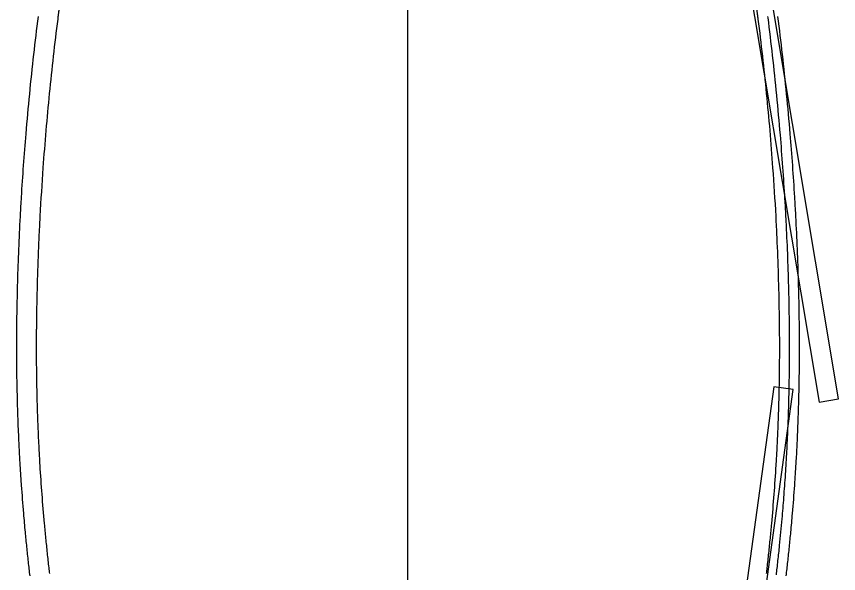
# Model space of a CAD drawing. Header units: millimetres. Extents: x -2789 to 12250, y -4440 to 7168.
# Drawn here: x 3094 to 4962, y -2434 to -1167 of the extents above; entities that cross this region are included whole.
import ezdxf

# ---------------------------------------------------------------- set-up
doc = ezdxf.new("R2010")
doc.units = ezdxf.units.MM
doc.header["$MEASUREMENT"] = 0

msp = doc.modelspace()

# ---------------------------------------------------------------- linework, layer by layer
msp.add_line((3983.10841, -4440.28565), (3983.10841, 1371.62064))
at = {"color": 7, "linetype": 'Continuous', "lineweight": 25}
for p, q in [((3187.99283, -1169.96701), (3187.58138, -1173.17235)), ((4778.224, -1169.96701), (4778.63544, -1173.17235)), ((4800.54089, -1167.10236), (4800.95234, -1170.3077))]:
    msp.add_line(p, q, dxfattribs=at)
for points in [[(4708.10451, -791.20894), (4917.43213, -2043.83895), (4961.81666, -2036.42183), (4752.48903, -783.79182)], [(4814.46637, -2009.37118), (4641.63241, -3267.55576), (4686.21376, -3273.6798), (4859.04771, -2015.49522)]]:
    msp.add_lwpolyline(points, close=True)
for points, knots in [([(3254.27868, -808.00662), (3252.9011, -813.89206), (3249.42349, -828.89363), (3243.97816, -852.97961), (3238.04281, -880.08785), (3230.4643, -915.89401), (3221.62324, -959.99103), (3213.58201, -1003.42726), (3207.61414, -1037.85386), (3204.08256, -1059.2089), (3201.36442, -1076.27173), (3199.36909, -1089.12455), (3197.4199, -1102.01451), (3195.5157, -1114.94954), (3193.65832, -1127.91656), (3192.15263, -1138.72555), (3190.97145, -1147.39067), (3190.02779, -1154.43275), (3189.2026, -1160.68228), (3188.52061, -1165.89959), (3188.1672, -1168.62049), (3187.99283, -1169.96701)], [0.78679507871, 0.78679507871, 0.78679507871, 0.78679507871, 0.79686921433, 0.81249389006, 0.82811856578, 0.84374324151, 0.87499259295, 0.9062419444, 0.92186662012, 0.93749129585, 0.94530363371, 0.95311597157, 0.96092830943, 0.96874064729, 0.97655298516, 0.98436532302, 0.98827149195, 0.99217766088, 0.99608382981, 0.99803691428, 0.99998999874, 0.99998999874, 0.99998999874, 0.99998999874]), ([(4711.93815, -808.00662), (4713.31572, -813.89206), (4716.79334, -828.89363), (4722.23866, -852.97961), (4728.17401, -880.08785), (4735.75252, -915.89401), (4744.59359, -959.99103), (4752.63481, -1003.42726), (4758.60269, -1037.85386), (4762.13427, -1059.2089), (4764.8524, -1076.27173), (4766.84774, -1089.12455), (4768.79692, -1102.01451), (4770.70113, -1114.94954), (4772.5585, -1127.91656), (4774.0642, -1138.72555), (4775.24538, -1147.39067), (4776.18904, -1154.43275), (4777.01423, -1160.68228), (4777.69622, -1165.89959), (4778.04963, -1168.62049), (4778.224, -1169.96701)], [0.78679507871, 0.78679507871, 0.78679507871, 0.78679507871, 0.79686921433, 0.81249389006, 0.82811856578, 0.84374324151, 0.87499259295, 0.9062419444, 0.92186662012, 0.93749129585, 0.94530363371, 0.95311597157, 0.96092830943, 0.96874064729, 0.97655298516, 0.98436532302, 0.98827149195, 0.99217766088, 0.99608382981, 0.99803691428, 0.99998999874, 0.99998999874, 0.99998999874, 0.99998999874]), ([(3187.58138, -1173.17235), (3183.98625, -1201.25759), (3177.2529, -1257.47249), (3168.36511, -1342.0187), (3160.5758, -1426.69601), (3153.27813, -1519.61943), (3149.21744, -1584.33663), (3147.26035, -1620.80662)], [-0.00000000049, -0.00000000049, -0.00000000049, -0.00000000049, 0.12506423712, 0.25012847473, 0.37519271234, 0.50025694995, 0.66157441955, 0.66157441955, 0.66157441955, 0.66157441955]), ([(4778.63544, -1173.17235), (4782.23057, -1201.25759), (4788.96392, -1257.47249), (4797.85171, -1342.0187), (4805.64103, -1426.69601), (4812.93869, -1519.61943), (4816.99938, -1584.33663), (4818.95647, -1620.80662)], [-0.00000000049, -0.00000000049, -0.00000000049, -0.00000000049, 0.12506423712, 0.25012847473, 0.37519271234, 0.50025694995, 0.66157441955, 0.66157441955, 0.66157441955, 0.66157441955]), ([(3146.57677, -1633.80662), (3145.76578, -1649.55309), (3142.32546, -1721.86641), (3140.19814, -1794.24495), (3139.38395, -1850.8672)], [0.68074107406, 0.68074107406, 0.68074107406, 0.68074107406, 0.75038542516, 1.00051390038, 1.00051390038, 1.00051390038, 1.00051390038]), ([(4819.64006, -1633.80662), (4820.45105, -1649.55309), (4823.89136, -1721.86641), (4826.01869, -1794.24495), (4826.83288, -1850.8672)], [0.68074107406, 0.68074107406, 0.68074107406, 0.68074107406, 0.75038542516, 1.00051390038, 1.00051390038, 1.00051390038, 1.00051390038]), ([(3139.38395, -1850.8672), (3139.37213, -1851.7268), (3139.34872, -1853.45392), (3139.30403, -1856.84491), (3139.25158, -1861.00859), (3139.19428, -1865.87176), (3139.12537, -1872.18001), (3139.05301, -1879.7535), (3138.96848, -1891.07022), (3138.90081, -1905.21359), (3138.88066, -1922.14178), (3138.92152, -1939.03065), (3139.02344, -1955.87402), (3139.18639, -1972.67357), (3139.48503, -1995.01385), (3140.01089, -2022.82934), (3140.88581, -2056.02917), (3142.00505, -2089.06002), (3143.36666, -2121.88579), (3144.97763, -2154.64116), (3147.4703, -2198.4546), (3151.22754, -2253.39178), (3155.84794, -2308.68195), (3160.07275, -2353.28425), (3162.93028, -2381.27808), (3165.3516, -2403.78808), (3167.08074, -2419.35051), (3168.21306, -2429.25417), (3168.71693, -2433.60662)], [0.00000335236, 0.00000335236, 0.00000335236, 0.00000335236, 0.00097991123, 0.0019564701, 0.00390958783, 0.00586270557, 0.00781582331, 0.01172205879, 0.01562829426, 0.02344076521, 0.03125323617, 0.03906570712, 0.04687817807, 0.05469064902, 0.06250311997, 0.07812806188, 0.09375300378, 0.10937794569, 0.12500288759, 0.1406278295, 0.1562527714, 0.18750265521, 0.21875253902, 0.23437748092, 0.25000242282, 0.25781489378, 0.26562736473, 0.27178794553, 0.27178794553, 0.27178794553, 0.27178794553]), ([(4826.83288, -1850.8672), (4826.84469, -1851.7268), (4826.86811, -1853.45392), (4826.9128, -1856.84491), (4826.96525, -1861.00859), (4827.02255, -1865.87176), (4827.09145, -1872.18001), (4827.16381, -1879.7535), (4827.24834, -1891.07022), (4827.31601, -1905.21359), (4827.33617, -1922.14178), (4827.2953, -1939.03065), (4827.19339, -1955.87402), (4827.03043, -1972.67357), (4826.73179, -1995.01385), (4826.20593, -2022.82934), (4825.33102, -2056.02917), (4824.21178, -2089.06002), (4822.85016, -2121.88579), (4821.23919, -2154.64116), (4818.74652, -2198.4546), (4814.98928, -2253.39178), (4810.36888, -2308.68195), (4806.14408, -2353.28425), (4803.28654, -2381.27808), (4800.86522, -2403.78808), (4799.13608, -2419.35051), (4798.00377, -2429.25417), (4797.4999, -2433.60662)], [0.00000335236, 0.00000335236, 0.00000335236, 0.00000335236, 0.00097991123, 0.0019564701, 0.00390958783, 0.00586270557, 0.00781582331, 0.01172205879, 0.01562829426, 0.02344076521, 0.03125323617, 0.03906570712, 0.04687817807, 0.05469064902, 0.06250311997, 0.07812806188, 0.09375300378, 0.10937794569, 0.12500288759, 0.1406278295, 0.1562527714, 0.18750265521, 0.21875253902, 0.23437748092, 0.25000242282, 0.25781489378, 0.26562736473, 0.27178794553, 0.27178794553, 0.27178794553, 0.27178794553])]:
    msp.add_open_spline(points, degree=3, knots=knots, dxfattribs=at)
at = {"color": 7, "linetype": 'Continuous'}
for points, knots in [([(3142.94559, -1167.45863), (3139.27866, -1196.10483), (3135.84902, -1224.76101), (3129.25688, -1283.47471), (3126.11446, -1313.53476), (3120.24212, -1373.6851), (3117.51288, -1403.78661), (3110.99418, -1481.83762), (3107.53404, -1529.80793), (3103.82251, -1591.33271), (3103.0512, -1604.86275), (3102.32501, -1618.39525)], [-0.00000000049, -0.00000000049, -0.00000000049, -0.00000000049, 0.12647639517, 0.12647639517, 0.25891059362, 0.25891059362, 0.39134479206, 0.39134479206, 0.60215798006, 0.60215798006, 0.66157441955, 0.66157441955, 0.66157441955, 0.66157441955]), ([(4800.95334, -1170.31549), (4804.60708, -1198.85867), (4808.02505, -1227.41821), (4814.60403, -1286.01983), (4817.74395, -1316.06492), (4823.61109, -1376.19384), (4826.33701, -1406.28325), (4832.90979, -1485.07312), (4836.40835, -1533.79258), (4840.06022, -1594.89012), (4840.76107, -1607.24458), (4841.42414, -1619.60094)], [-0.00000000049, -0.00000000049, -0.00000000049, -0.00000000049, 0.12656017634, 0.12656017634, 0.25940138893, 0.25940138893, 0.39224260153, 0.39224260153, 0.60712108374, 0.60712108374, 0.66157441955, 0.66157441955, 0.66157441955, 0.66157441955]), ([(4823.27123, -1167.45863), (4826.93816, -1196.10483), (4830.3678, -1224.76101), (4836.95994, -1283.47471), (4840.10236, -1313.53476), (4845.9747, -1373.6851), (4848.70394, -1403.78661), (4855.22265, -1481.83762), (4858.68278, -1529.80793), (4862.39431, -1591.33271), (4863.16562, -1604.86275), (4863.89182, -1618.39525)], [-0.00000000049, -0.00000000049, -0.00000000049, -0.00000000049, 0.12647639517, 0.12647639517, 0.25891059362, 0.25891059362, 0.39134479206, 0.39134479206, 0.60215798006, 0.60215798006, 0.66157441955, 0.66157441955, 0.66157441955, 0.66157441955]), ([(3101.63633, -1631.49205), (3099.09568, -1680.8222), (3097.15396, -1730.18982), (3095.21164, -1803.1254), (3094.72722, -1826.67113), (3094.3886, -1850.2202)], [0.68074107406, 0.68074107406, 0.68074107406, 0.68074107406, 0.89730656769, 0.89730656769, 1.00051390038, 1.00051390038, 1.00051390038, 1.00051390038]), ([(4842.11027, -1632.64933), (4844.64569, -1681.87776), (4846.58227, -1731.141), (4848.51407, -1803.79542), (4848.99443, -1827.16842), (4849.33055, -1850.5437)], [0.68074107406, 0.68074107406, 0.68074107406, 0.68074107406, 0.89766260776, 0.89766260776, 1.00051390038, 1.00051390038, 1.00051390038, 1.00051390038]), ([(4864.58049, -1631.49205), (4867.12115, -1680.8222), (4869.06286, -1730.18982), (4871.00518, -1803.1254), (4871.48961, -1826.67113), (4871.82823, -1850.2202)], [0.68074107406, 0.68074107406, 0.68074107406, 0.68074107406, 0.89730656769, 0.89730656769, 1.00051390038, 1.00051390038, 1.00051390038, 1.00051390038]), ([(3094.38819, -1850.24888), (3094.37365, -1851.30712), (3094.35928, -1852.37051), (3094.33139, -1854.46944), (3094.31783, -1855.50862), (3094.27894, -1858.54346), (3094.25458, -1860.51713), (3094.19118, -1865.86402), (3094.15487, -1869.1741), (3094.09952, -1874.6907), (3094.07854, -1876.93929), (3094.0395, -1881.49111), (3094.02178, -1883.78336), (3093.9922, -1888.02208), (3093.97979, -1889.97745), (3093.95731, -1893.89328), (3093.94727, -1895.85094), (3093.92078, -1901.72238), (3093.90793, -1905.63442), (3093.88065, -1918.94446), (3093.88931, -1928.32813), (3093.96251, -1947.05743), (3094.02707, -1956.40191), (3094.3969, -1993.68595), (3094.92543, -2021.4672), (3096.05016, -2061.28286), (3096.44432, -2073.46003), (3097.51789, -2102.87079), (3098.24694, -2120.0552), (3099.59113, -2147.81123), (3100.14254, -2158.38954), (3101.32546, -2179.58228), (3101.95669, -2190.19173), (3103.29837, -2211.43037), (3104.00889, -2222.06071), (3106.25993, -2253.99285), (3107.91972, -2275.3323), (3110.94147, -2310.88484), (3112.21234, -2325.05085), (3114.61403, -2350.49647), (3115.71789, -2361.75344), (3117.43315, -2378.61428), (3118.01135, -2384.19864), (3119.20574, -2395.53664), (3119.82283, -2401.29308), (3121.61053, -2417.69536), (3122.79967, -2428.27948), (3124.01548, -2438.7816)], [0.00000335236, 0.00000335236, 0.00000335236, 0.00000335236, 0.0011978644, 0.0011978644, 0.00239237643, 0.00239237643, 0.00470904597, 0.00470904597, 0.00876946544, 0.00876946544, 0.01166302842, 0.01166302842, 0.01476937042, 0.01476937042, 0.01744770908, 0.01744770908, 0.02012604774, 0.02012604774, 0.02548272506, 0.02548272506, 0.03836812608, 0.03836812608, 0.05125352709, 0.05125352709, 0.0898872671, 0.0898872671, 0.10697375758, 0.10697375758, 0.13128736404, 0.13128736404, 0.14625383902, 0.14625383902, 0.161220314, 0.161220314, 0.17618678898, 0.17618678898, 0.20611973895, 0.20611973895, 0.22585022252, 0.22585022252, 0.24144334176, 0.24144334176, 0.24915045101, 0.24915045101, 0.25706612084, 0.25706612084, 0.27178794553, 0.27178794553, 0.27178794553, 0.27178794553]), ([(4849.33076, -1850.55804), (4849.34521, -1851.60992), (4849.3595, -1852.66695), (4849.38722, -1854.75314), (4849.4007, -1855.78593), (4849.43933, -1858.79987), (4849.46352, -1860.75904), (4849.52637, -1866.05658), (4849.56234, -1869.33235), (4849.61731, -1874.7999), (4849.6382, -1877.03322), (4849.67701, -1881.54352), (4849.6946, -1883.81011), (4849.72369, -1887.95715), (4849.73577, -1889.84663), (4849.75775, -1893.6305), (4849.76762, -1895.52221), (4849.79381, -1901.19592), (4849.80675, -1904.97637), (4849.83679, -1918.46619), (4849.82847, -1928.15943), (4849.75192, -1947.50447), (4849.68368, -1957.15509), (4849.3233, -1992.49614), (4848.84756, -2018.05485), (4847.81899, -2055.97001), (4847.42779, -2068.44385), (4846.54224, -2093.31137), (4846.04822, -2105.69876), (4844.95498, -2130.43283), (4844.35572, -2142.78026), (4842.77662, -2172.64254), (4841.74205, -2190.17741), (4839.45532, -2225.30206), (4838.20285, -2242.89711), (4835.5863, -2276.778), (4834.23889, -2293.05782), (4831.90906, -2319.45898), (4830.98523, -2329.54448), (4829.06597, -2349.761), (4828.07083, -2359.88903), (4826.47099, -2375.63952), (4825.89116, -2381.24728), (4824.69022, -2392.66076), (4824.06796, -2398.4706), (4822.80677, -2410.04951), (4822.16822, -2415.81531), (4820.97053, -2426.45316), (4820.41347, -2431.33222), (4819.85062, -2436.19411)], [0.00000335236, 0.00000335236, 0.00000335236, 0.00000335236, 0.00119450331, 0.00119450331, 0.00238565426, 0.00238565426, 0.00469334054, 0.00469334054, 0.00872667963, 0.00872667963, 0.01161240607, 0.01161240607, 0.01469809871, 0.01469809871, 0.01729837129, 0.01729837129, 0.01989864387, 0.01989864387, 0.02509918902, 0.02509918902, 0.03847279414, 0.03847279414, 0.05184639926, 0.05184639926, 0.08755494232, 0.08755494232, 0.10513506841, 0.10513506841, 0.1227151945, 0.1227151945, 0.1402953206, 0.1402953206, 0.16516092584, 0.16516092584, 0.19002653109, 0.19002653109, 0.21291825653, 0.21291825653, 0.2270139614, 0.2270139614, 0.24110966626, 0.24110966626, 0.2488871173, 0.2488871173, 0.25691335081, 0.25691335081, 0.26493958432, 0.26493958432, 0.27178794553, 0.27178794553, 0.27178794553, 0.27178794553]), ([(4871.82863, -1850.24888), (4871.84317, -1851.30712), (4871.85755, -1852.37051), (4871.88543, -1854.46944), (4871.89899, -1855.50862), (4871.93788, -1858.54346), (4871.96225, -1860.51713), (4872.02565, -1865.86402), (4872.06195, -1869.1741), (4872.1173, -1874.6907), (4872.13828, -1876.93929), (4872.17733, -1881.49111), (4872.19504, -1883.78336), (4872.22463, -1888.02208), (4872.23704, -1889.97745), (4872.25952, -1893.89328), (4872.26955, -1895.85094), (4872.29605, -1901.72238), (4872.30889, -1905.63442), (4872.33618, -1918.94446), (4872.32752, -1928.32813), (4872.25431, -1947.05743), (4872.18976, -1956.40191), (4871.81992, -1993.68595), (4871.29139, -2021.4672), (4870.16667, -2061.28286), (4869.7725, -2073.46003), (4868.69893, -2102.87079), (4867.96989, -2120.0552), (4866.62569, -2147.81123), (4866.07428, -2158.38955), (4864.89137, -2179.58228), (4864.26013, -2190.19174), (4862.91845, -2211.43037), (4862.20794, -2222.06072), (4859.9569, -2253.99285), (4858.2971, -2275.3323), (4855.27536, -2310.88484), (4854.00449, -2325.05085), (4851.60279, -2350.49647), (4850.49894, -2361.75345), (4848.78367, -2378.61429), (4848.20548, -2384.19865), (4847.01108, -2395.53664), (4846.39399, -2401.29308), (4844.6063, -2417.69536), (4843.41715, -2428.27948), (4842.20134, -2438.7816)], [0.00000335236, 0.00000335236, 0.00000335236, 0.00000335236, 0.0011978644, 0.0011978644, 0.00239237643, 0.00239237643, 0.00470904597, 0.00470904597, 0.00876946544, 0.00876946544, 0.01166302842, 0.01166302842, 0.01476937042, 0.01476937042, 0.01744770908, 0.01744770908, 0.02012604774, 0.02012604774, 0.02548272505, 0.02548272505, 0.03836812608, 0.03836812608, 0.0512535271, 0.0512535271, 0.08988726712, 0.08988726712, 0.1069737576, 0.1069737576, 0.13128736415, 0.13128736415, 0.1462538392, 0.1462538392, 0.16122031425, 0.16122031425, 0.1761867893, 0.1761867893, 0.20611973939, 0.20611973939, 0.22585022334, 0.22585022334, 0.24144334297, 0.24144334297, 0.24915045213, 0.24915045213, 0.25706612165, 0.25706612165, 0.27178794553, 0.27178794553, 0.27178794553, 0.27178794553])]:
    msp.add_open_spline(points, degree=3, knots=knots, dxfattribs=at)
for points in [[(3102.32501, -1618.39525), (3102.09075, -1622.76059), (3101.86119, -1627.12619), (3101.63633, -1631.49205)], [(4841.42414, -1619.60094), (4841.65754, -1623.95016), (4841.88625, -1628.29963), (4842.11027, -1632.64933)], [(4863.89182, -1618.39525), (4864.12607, -1622.76059), (4864.35564, -1627.12619), (4864.58049, -1631.49205)]]:
    msp.add_open_spline(points, degree=3, dxfattribs=at)
at = {"color": 7, "linetype": 'Continuous', "lineweight": 25}
for points in [[(3147.26035, -1620.80662), (3147.02783, -1625.13974), (3146.79996, -1629.47307), (3146.57677, -1633.80662)], [(4818.95647, -1620.80662), (4819.189, -1625.13974), (4819.41686, -1629.47307), (4819.64006, -1633.80662)]]:
    msp.add_open_spline(points, degree=3, dxfattribs=at)

doc.saveas('drawing.dxf')
